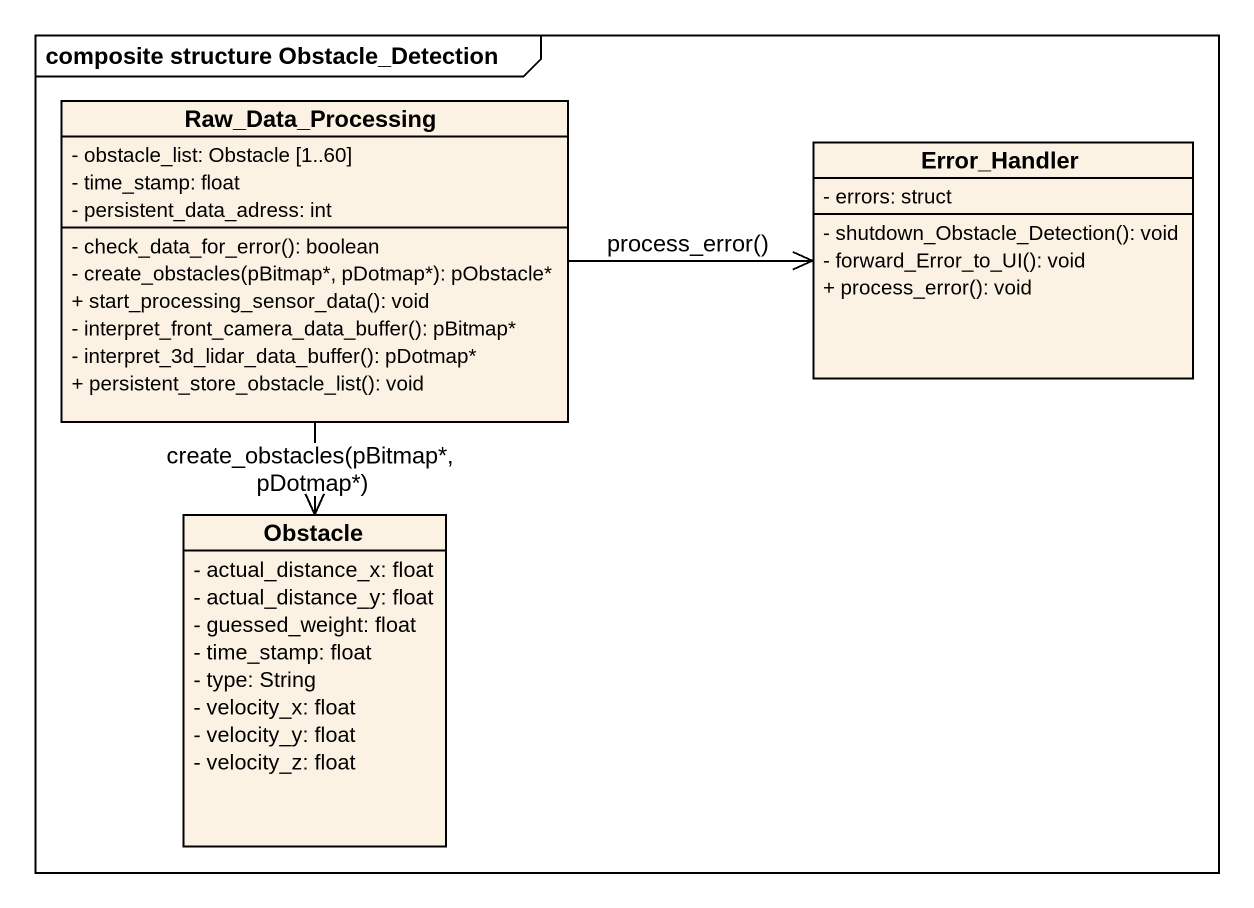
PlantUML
@startuml
mainframe composite structure Obstacle_Detection
hide circle
hide empty members
skinparam classAttributeIconSize 0
class Raw_Data_Processing {
  - obstacle_list: Obstacle [1..60]
  - time_stamp: float
  - persistent_data_adress: int
  - check_data_for_error(): boolean
  - create_obstacles(pBitmap*, pDotmap*): pObstacle*
  + start_processing_sensor_data(): void
  - interpret_front_camera_data_buffer(): pBitmap*
  - interpret_3d_lidar_data_buffer(): pDotmap*
  + persistent_store_obstacle_list(): void
}
class Error_Handler {
  - errors: struct
  - shutdown_Obstacle_Detection(): void
  - forward_Error_to_UI(): void
  + process_error(): void
}
class Obstacle {
  - actual_distance_x: float
  - actual_distance_y: float
  - guessed_weight: float
  - time_stamp: float
  - type: String
  - velocity_x: float
  - velocity_y: float
  - velocity_z: float
}
Raw_Data_Processing -right-> Error_Handler : process_error()
Raw_Data_Processing --> Obstacle : create_obstacles(pBitmap*, pDotmap*)
@enduml
